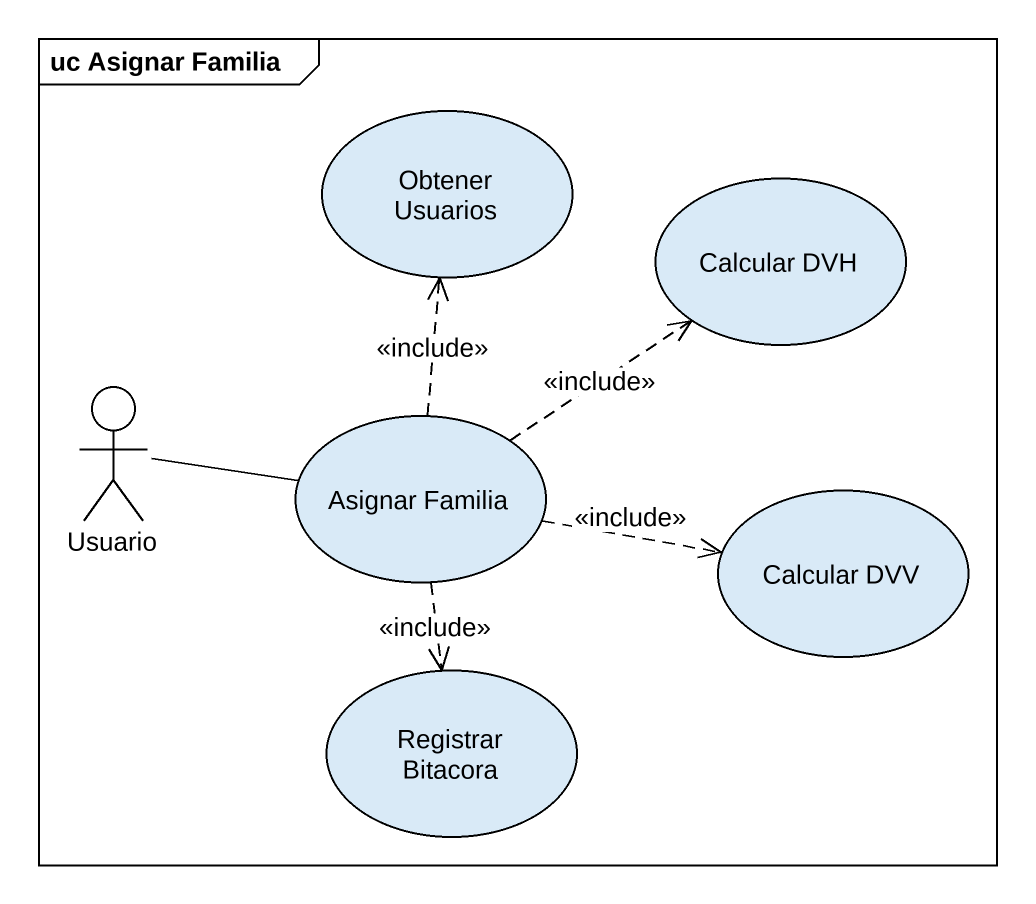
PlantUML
@startuml
mainframe uc Asignar Familia
usecase "Obtener Usuarios" as Obtener_Usuarios
usecase "Calcular DVH" as Calcular_DVH
actor Usuario
usecase "Asignar Familia" as Asignar_Familia
usecase "Calcular DVV" as Calcular_DVV
usecase "Registrar Bitacora" as Registrar_Bitacora
Usuario -right- Asignar_Familia
Asignar_Familia .up.> Obtener_Usuarios : <<include>>
Asignar_Familia .up.> Calcular_DVH : <<include>>
Asignar_Familia .right.> Calcular_DVV : <<include>>
Asignar_Familia ..> Registrar_Bitacora : <<include>>
@enduml
